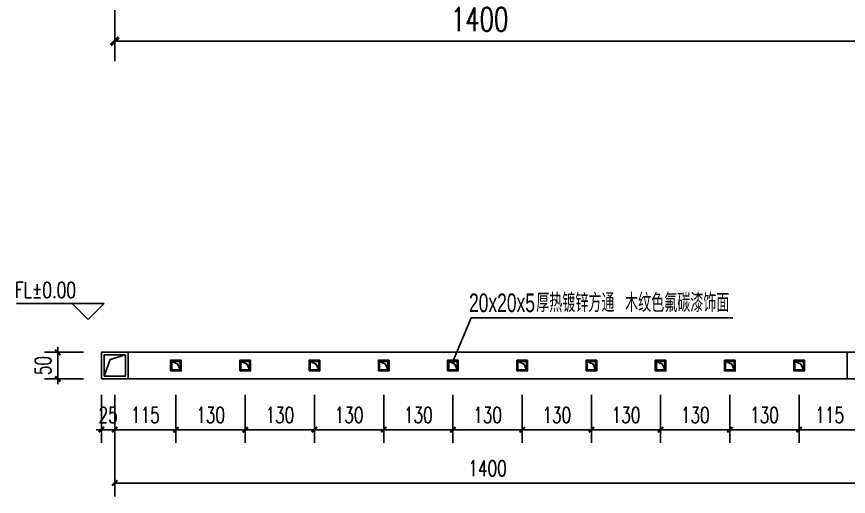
# Model space of a CAD drawing. Extents: x 89279 to 111786, y 534 to 10463.
# Drawn here: x 102950 to 104512, y 5829 to 6730 of the extents above; entities that cross this region are included whole.
import ezdxf

# ---------------------------------------------------------------- set-up
doc = ezdxf.new("R2010")
doc.units = 0
doc.header["$LTSCALE"] = 10
doc.header["$MEASUREMENT"] = 0
for name, color, linetype in [('00-Palm-填充', 8, 'Continuous'), ('00-园建', 4, 'Continuous'), ('DIM_LEAD', 3, 'Continuous'), ('PUB_DIM', 3, 'Continuous'), ('PUB_TEXT', 7, 'Continuous')]:
    doc.layers.add(name, color=color, linetype=linetype)
doc.styles.add('_TCH_DIM', font='SIMPLEX', dxfattribs={"bigfont": 'GBCBIG'})
doc.styles.add('_TCH_DIM_T3', font='SIMPLEX', dxfattribs={"width": 0.705882, "bigfont": 'GBCBIG'})
doc.styles.add('PALMstyle', font='HAIWENRS', dxfattribs={"width": 0.7, "bigfont": 'HZTXT'})
doc.dimstyles.new('_TCH_ARCH&&10', dxfattribs={"dimtxt": 29.75, "dimasz": 10, "dimexe": 25, "dimexo": 30, "dimgap": 12.625, "dimtad": 1, "dimdec": 0, "dimzin": 0, "dimdsep": 46, "dimtxsty": '_TCH_DIM_T3', "dimblk": 'ARCHTICK', "dimcen": 0.09, "dimclrt": 7, "dimazin": 2, "dimtfac": 1, "dimtdec": 0, "dimtix": 1, "dimtmove": 2, "dimatfit": 3, "dimfxl": 0, "dimtolj": 1, "dimtzin": 0, "dimarcsym": 0})
doc.dimstyles.new('_TCH_ARCH&&15', dxfattribs={"dimtxt": 44.625, "dimasz": 15, "dimexe": 37.5, "dimexo": 45, "dimgap": 18.9375, "dimtad": 1, "dimdec": 0, "dimzin": 0, "dimdsep": 46, "dimtxsty": '_TCH_DIM_T3', "dimblk": 'ARCHTICK', "dimcen": 0.09, "dimclrt": 7, "dimazin": 2, "dimtfac": 1, "dimtdec": 0, "dimtix": 1, "dimtmove": 2, "dimatfit": 3, "dimfxl": 0, "dimtolj": 1, "dimtzin": 0, "dimarcsym": 0})

# ---------------------------------------------------------------- blocks, each defined once
blk = doc.blocks.new('_ArchTick')
at = {"color": 0, "linetype": 'ByBlock', "const_width": 0.4}
blk.add_lwpolyline([(-0.5, -0.5), (0.5, 0.5)], dxfattribs=at)
blk = doc.blocks.new('*D61')
at = {"layer": 'Defpoints', "color": 0, "transparency": 16777216}
for p in [(103134.4, 6849.1), (104534.4, 6849.1), (104534.4, 6683.3)]:
    blk.add_point(p, dxfattribs=at)
at = {"layer": 'PUB_DIM', "color": 0, "lineweight": -2, "transparency": 16777216}
for p, q in [((103134.4, 6804.1), (103134.4, 6645.8)), ((104534.4, 6804.1), (104534.4, 6645.8)), ((103134.4, 6683.3), (104534.4, 6683.3))]:
    blk.add_line(p, q, dxfattribs=at)
at = {"layer": 'PUB_DIM', "color": 0, "lineweight": -2, "transparency": 16777216, "xscale": 15, "yscale": 15, "zscale": 15, "rotation": 180}
blk.add_blockref('_ArchTick', (103134.4, 6683.3), dxfattribs=at)
at = {"layer": 'PUB_DIM', "color": 0, "lineweight": -2, "transparency": 16777216, "xscale": 15, "yscale": 15, "zscale": 15}
blk.add_blockref('_ArchTick', (104534.4, 6683.3), dxfattribs=at)
at = {"layer": 'PUB_DIM', "color": 7, "transparency": 16777216, "insert": (103819.4, 6724.6), "char_height": 44.62, "attachment_point": 5, "style": '_TCH_DIM_T3'}
blk.add_mtext('\\A1;1400', dxfattribs=at)
blk = doc.blocks.new('*D63')
at = {"layer": 'Defpoints', "color": 0, "transparency": 16777216}
for p in [(103027.4, 6099.4), (103105.9, 6099.4), (103105.9, 6049.4)]:
    blk.add_point(p, dxfattribs=at)
at = {"layer": 'PUB_DIM', "color": 0, "lineweight": -2, "transparency": 16777216}
for p, q in [((103027.4, 6099.4), (103027.4, 6109.4)), ((103075.9, 6099.4), (103002.4, 6099.4)), ((103027.4, 6049.4), (103027.4, 6099.4)), ((103075.9, 6049.4), (103002.4, 6049.4)), ((103027.4, 6049.4), (103027.4, 6039.4))]:
    blk.add_line(p, q, dxfattribs=at)
at = {"layer": 'PUB_DIM', "color": 0, "lineweight": -2, "transparency": 16777216, "xscale": 10, "yscale": 10, "zscale": 10}
for p, rotation in [((103027.4, 6099.4), 270), ((103027.4, 6049.4), 90)]:
    blk.add_blockref('_ArchTick', p, dxfattribs=dict(at, rotation=rotation))
at = {"layer": 'PUB_DIM', "color": 7, "transparency": 16777216, "insert": (102999.9, 6074.4), "char_height": 29.75, "attachment_point": 5, "rotation": 90, "style": '_TCH_DIM_T3'}
blk.add_mtext('\\A1;50', dxfattribs=at)
blk = doc.blocks.new('*D153')
at = {"layer": 'Defpoints', "color": 0, "transparency": 16777216}
for p in [(103109.4, 6049.4), (103134.4, 6049.4), (103134.4, 5954.1)]:
    blk.add_point(p, dxfattribs=at)
at = {"layer": 'PUB_DIM', "color": 0, "lineweight": -2, "transparency": 16777216}
for p, q in [((103109.4, 6019.4), (103109.4, 5929.1)), ((103134.4, 6019.4), (103134.4, 5929.1)), ((103109.4, 5954.1), (103099.4, 5954.1)), ((103109.4, 5954.1), (103134.4, 5954.1)), ((103134.4, 5954.1), (103144.4, 5954.1))]:
    blk.add_line(p, q, dxfattribs=at)
at = {"layer": 'PUB_DIM', "color": 0, "lineweight": -2, "transparency": 16777216, "xscale": 10, "yscale": 10, "zscale": 10}
blk.add_blockref('_ArchTick', (103109.4, 5954.1), dxfattribs=at)
at = {"layer": 'PUB_DIM', "color": 0, "lineweight": -2, "transparency": 16777216, "xscale": 10, "yscale": 10, "zscale": 10, "rotation": 180}
blk.add_blockref('_ArchTick', (103134.4, 5954.1), dxfattribs=at)
at = {"layer": 'PUB_DIM', "color": 7, "transparency": 16777216, "insert": (103121.9, 5981.6), "char_height": 29.75, "attachment_point": 5, "style": '_TCH_DIM_T3'}
blk.add_mtext('\\A1;25', dxfattribs=at)
blk = doc.blocks.new('*D154')
at = {"layer": 'Defpoints', "color": 0, "transparency": 16777216}
for p in [(103134.4, 6049.4), (103249.4, 6049.4), (103249.4, 5954.1)]:
    blk.add_point(p, dxfattribs=at)
at = {"layer": 'PUB_DIM', "color": 0, "lineweight": -2, "transparency": 16777216}
for p, q in [((103134.4, 6019.4), (103134.4, 5929.1)), ((103249.4, 6019.4), (103249.4, 5929.1)), ((103134.4, 5954.1), (103249.4, 5954.1))]:
    blk.add_line(p, q, dxfattribs=at)
at = {"layer": 'PUB_DIM', "color": 0, "lineweight": -2, "transparency": 16777216, "xscale": 10, "yscale": 10, "zscale": 10, "rotation": 180}
blk.add_blockref('_ArchTick', (103134.4, 5954.1), dxfattribs=at)
at = {"layer": 'PUB_DIM', "color": 0, "lineweight": -2, "transparency": 16777216, "xscale": 10, "yscale": 10, "zscale": 10}
blk.add_blockref('_ArchTick', (103249.4, 5954.1), dxfattribs=at)
at = {"layer": 'PUB_DIM', "color": 7, "transparency": 16777216, "insert": (103191.9, 5981.6), "char_height": 29.75, "attachment_point": 5, "style": '_TCH_DIM_T3'}
blk.add_mtext('\\A1;115', dxfattribs=at)
blk = doc.blocks.new('*D155')
at = {"layer": 'Defpoints', "color": 0, "transparency": 16777216}
for p in [(103249.4, 6049.4), (103379.4, 6049.4), (103379.4, 5954.1)]:
    blk.add_point(p, dxfattribs=at)
at = {"layer": 'PUB_DIM', "color": 0, "lineweight": -2, "transparency": 16777216}
for p, q in [((103249.4, 6019.4), (103249.4, 5929.1)), ((103379.4, 6019.4), (103379.4, 5929.1)), ((103249.4, 5954.1), (103379.4, 5954.1))]:
    blk.add_line(p, q, dxfattribs=at)
at = {"layer": 'PUB_DIM', "color": 0, "lineweight": -2, "transparency": 16777216, "xscale": 10, "yscale": 10, "zscale": 10, "rotation": 180}
blk.add_blockref('_ArchTick', (103249.4, 5954.1), dxfattribs=at)
at = {"layer": 'PUB_DIM', "color": 0, "lineweight": -2, "transparency": 16777216, "xscale": 10, "yscale": 10, "zscale": 10}
blk.add_blockref('_ArchTick', (103379.4, 5954.1), dxfattribs=at)
at = {"layer": 'PUB_DIM', "color": 7, "transparency": 16777216, "insert": (103314.4, 5981.6), "char_height": 29.75, "attachment_point": 5, "style": '_TCH_DIM_T3'}
blk.add_mtext('\\A1;130', dxfattribs=at)
blk = doc.blocks.new('*D156')
at = {"layer": 'Defpoints', "color": 0, "transparency": 16777216}
for p in [(103379.4, 6049.4), (103509.4, 6049.4), (103509.4, 5954.1)]:
    blk.add_point(p, dxfattribs=at)
at = {"layer": 'PUB_DIM', "color": 0, "lineweight": -2, "transparency": 16777216}
for p, q in [((103379.4, 6019.4), (103379.4, 5929.1)), ((103509.4, 6019.4), (103509.4, 5929.1)), ((103379.4, 5954.1), (103509.4, 5954.1))]:
    blk.add_line(p, q, dxfattribs=at)
at = {"layer": 'PUB_DIM', "color": 0, "lineweight": -2, "transparency": 16777216, "xscale": 10, "yscale": 10, "zscale": 10, "rotation": 180}
blk.add_blockref('_ArchTick', (103379.4, 5954.1), dxfattribs=at)
at = {"layer": 'PUB_DIM', "color": 0, "lineweight": -2, "transparency": 16777216, "xscale": 10, "yscale": 10, "zscale": 10}
blk.add_blockref('_ArchTick', (103509.4, 5954.1), dxfattribs=at)
at = {"layer": 'PUB_DIM', "color": 7, "transparency": 16777216, "insert": (103444.4, 5981.6), "char_height": 29.75, "attachment_point": 5, "style": '_TCH_DIM_T3'}
blk.add_mtext('\\A1;130', dxfattribs=at)
blk = doc.blocks.new('*D157')
at = {"layer": 'Defpoints', "color": 0, "transparency": 16777216}
for p in [(103509.4, 6049.4), (103639.4, 6049.4), (103639.4, 5954.1)]:
    blk.add_point(p, dxfattribs=at)
at = {"layer": 'PUB_DIM', "color": 0, "lineweight": -2, "transparency": 16777216}
for p, q in [((103509.4, 6019.4), (103509.4, 5929.1)), ((103639.4, 6019.4), (103639.4, 5929.1)), ((103509.4, 5954.1), (103639.4, 5954.1))]:
    blk.add_line(p, q, dxfattribs=at)
at = {"layer": 'PUB_DIM', "color": 0, "lineweight": -2, "transparency": 16777216, "xscale": 10, "yscale": 10, "zscale": 10, "rotation": 180}
blk.add_blockref('_ArchTick', (103509.4, 5954.1), dxfattribs=at)
at = {"layer": 'PUB_DIM', "color": 0, "lineweight": -2, "transparency": 16777216, "xscale": 10, "yscale": 10, "zscale": 10}
blk.add_blockref('_ArchTick', (103639.4, 5954.1), dxfattribs=at)
at = {"layer": 'PUB_DIM', "color": 7, "transparency": 16777216, "insert": (103574.4, 5981.6), "char_height": 29.75, "attachment_point": 5, "style": '_TCH_DIM_T3'}
blk.add_mtext('\\A1;130', dxfattribs=at)
blk = doc.blocks.new('*D158')
at = {"layer": 'Defpoints', "color": 0, "transparency": 16777216}
for p in [(103639.4, 6049.4), (103769.4, 6049.4), (103769.4, 5954.1)]:
    blk.add_point(p, dxfattribs=at)
at = {"layer": 'PUB_DIM', "color": 0, "lineweight": -2, "transparency": 16777216}
for p, q in [((103639.4, 6019.4), (103639.4, 5929.1)), ((103769.4, 6019.4), (103769.4, 5929.1)), ((103639.4, 5954.1), (103769.4, 5954.1))]:
    blk.add_line(p, q, dxfattribs=at)
at = {"layer": 'PUB_DIM', "color": 0, "lineweight": -2, "transparency": 16777216, "xscale": 10, "yscale": 10, "zscale": 10, "rotation": 180}
blk.add_blockref('_ArchTick', (103639.4, 5954.1), dxfattribs=at)
at = {"layer": 'PUB_DIM', "color": 0, "lineweight": -2, "transparency": 16777216, "xscale": 10, "yscale": 10, "zscale": 10}
blk.add_blockref('_ArchTick', (103769.4, 5954.1), dxfattribs=at)
at = {"layer": 'PUB_DIM', "color": 7, "transparency": 16777216, "insert": (103704.4, 5981.6), "char_height": 29.75, "attachment_point": 5, "style": '_TCH_DIM_T3'}
blk.add_mtext('\\A1;130', dxfattribs=at)
blk = doc.blocks.new('*D159')
at = {"layer": 'Defpoints', "color": 0, "transparency": 16777216}
for p in [(103769.4, 6049.4), (103899.4, 6049.4), (103899.4, 5954.1)]:
    blk.add_point(p, dxfattribs=at)
at = {"layer": 'PUB_DIM', "color": 0, "lineweight": -2, "transparency": 16777216}
for p, q in [((103769.4, 6019.4), (103769.4, 5929.1)), ((103899.4, 6019.4), (103899.4, 5929.1)), ((103769.4, 5954.1), (103899.4, 5954.1))]:
    blk.add_line(p, q, dxfattribs=at)
at = {"layer": 'PUB_DIM', "color": 0, "lineweight": -2, "transparency": 16777216, "xscale": 10, "yscale": 10, "zscale": 10, "rotation": 180}
blk.add_blockref('_ArchTick', (103769.4, 5954.1), dxfattribs=at)
at = {"layer": 'PUB_DIM', "color": 0, "lineweight": -2, "transparency": 16777216, "xscale": 10, "yscale": 10, "zscale": 10}
blk.add_blockref('_ArchTick', (103899.4, 5954.1), dxfattribs=at)
at = {"layer": 'PUB_DIM', "color": 7, "transparency": 16777216, "insert": (103834.4, 5981.6), "char_height": 29.75, "attachment_point": 5, "style": '_TCH_DIM_T3'}
blk.add_mtext('\\A1;130', dxfattribs=at)
blk = doc.blocks.new('*D160')
at = {"layer": 'Defpoints', "color": 0, "transparency": 16777216}
for p in [(103899.4, 6049.4), (104029.4, 6049.4), (104029.4, 5954.1)]:
    blk.add_point(p, dxfattribs=at)
at = {"layer": 'PUB_DIM', "color": 0, "lineweight": -2, "transparency": 16777216}
for p, q in [((103899.4, 6019.4), (103899.4, 5929.1)), ((104029.4, 6019.4), (104029.4, 5929.1)), ((103899.4, 5954.1), (104029.4, 5954.1))]:
    blk.add_line(p, q, dxfattribs=at)
at = {"layer": 'PUB_DIM', "color": 0, "lineweight": -2, "transparency": 16777216, "xscale": 10, "yscale": 10, "zscale": 10, "rotation": 180}
blk.add_blockref('_ArchTick', (103899.4, 5954.1), dxfattribs=at)
at = {"layer": 'PUB_DIM', "color": 0, "lineweight": -2, "transparency": 16777216, "xscale": 10, "yscale": 10, "zscale": 10}
blk.add_blockref('_ArchTick', (104029.4, 5954.1), dxfattribs=at)
at = {"layer": 'PUB_DIM', "color": 7, "transparency": 16777216, "insert": (103964.4, 5981.6), "char_height": 29.75, "attachment_point": 5, "style": '_TCH_DIM_T3'}
blk.add_mtext('\\A1;130', dxfattribs=at)
blk = doc.blocks.new('*D161')
at = {"layer": 'Defpoints', "color": 0, "transparency": 16777216}
for p in [(104029.4, 6049.4), (104159.4, 6049.4), (104159.4, 5954.1)]:
    blk.add_point(p, dxfattribs=at)
at = {"layer": 'PUB_DIM', "color": 0, "lineweight": -2, "transparency": 16777216}
for p, q in [((104029.4, 6019.4), (104029.4, 5929.1)), ((104159.4, 6019.4), (104159.4, 5929.1)), ((104029.4, 5954.1), (104159.4, 5954.1))]:
    blk.add_line(p, q, dxfattribs=at)
at = {"layer": 'PUB_DIM', "color": 0, "lineweight": -2, "transparency": 16777216, "xscale": 10, "yscale": 10, "zscale": 10, "rotation": 180}
blk.add_blockref('_ArchTick', (104029.4, 5954.1), dxfattribs=at)
at = {"layer": 'PUB_DIM', "color": 0, "lineweight": -2, "transparency": 16777216, "xscale": 10, "yscale": 10, "zscale": 10}
blk.add_blockref('_ArchTick', (104159.4, 5954.1), dxfattribs=at)
at = {"layer": 'PUB_DIM', "color": 7, "transparency": 16777216, "insert": (104094.4, 5981.6), "char_height": 29.75, "attachment_point": 5, "style": '_TCH_DIM_T3'}
blk.add_mtext('\\A1;130', dxfattribs=at)
blk = doc.blocks.new('*D162')
at = {"layer": 'Defpoints', "color": 0, "transparency": 16777216}
for p in [(104159.4, 6049.4), (104289.4, 6049.4), (104289.4, 5954.1)]:
    blk.add_point(p, dxfattribs=at)
at = {"layer": 'PUB_DIM', "color": 0, "lineweight": -2, "transparency": 16777216}
for p, q in [((104159.4, 6019.4), (104159.4, 5929.1)), ((104289.4, 6019.4), (104289.4, 5929.1)), ((104159.4, 5954.1), (104289.4, 5954.1))]:
    blk.add_line(p, q, dxfattribs=at)
at = {"layer": 'PUB_DIM', "color": 0, "lineweight": -2, "transparency": 16777216, "xscale": 10, "yscale": 10, "zscale": 10, "rotation": 180}
blk.add_blockref('_ArchTick', (104159.4, 5954.1), dxfattribs=at)
at = {"layer": 'PUB_DIM', "color": 0, "lineweight": -2, "transparency": 16777216, "xscale": 10, "yscale": 10, "zscale": 10}
blk.add_blockref('_ArchTick', (104289.4, 5954.1), dxfattribs=at)
at = {"layer": 'PUB_DIM', "color": 7, "transparency": 16777216, "insert": (104224.4, 5981.6), "char_height": 29.75, "attachment_point": 5, "style": '_TCH_DIM_T3'}
blk.add_mtext('\\A1;130', dxfattribs=at)
blk = doc.blocks.new('*D163')
at = {"layer": 'Defpoints', "color": 0, "transparency": 16777216}
for p in [(104289.4, 6049.4), (104419.4, 6049.4), (104419.4, 5954.1)]:
    blk.add_point(p, dxfattribs=at)
at = {"layer": 'PUB_DIM', "color": 0, "lineweight": -2, "transparency": 16777216}
for p, q in [((104289.4, 6019.4), (104289.4, 5929.1)), ((104419.4, 6019.4), (104419.4, 5929.1)), ((104289.4, 5954.1), (104419.4, 5954.1))]:
    blk.add_line(p, q, dxfattribs=at)
at = {"layer": 'PUB_DIM', "color": 0, "lineweight": -2, "transparency": 16777216, "xscale": 10, "yscale": 10, "zscale": 10, "rotation": 180}
blk.add_blockref('_ArchTick', (104289.4, 5954.1), dxfattribs=at)
at = {"layer": 'PUB_DIM', "color": 0, "lineweight": -2, "transparency": 16777216, "xscale": 10, "yscale": 10, "zscale": 10}
blk.add_blockref('_ArchTick', (104419.4, 5954.1), dxfattribs=at)
at = {"layer": 'PUB_DIM', "color": 7, "transparency": 16777216, "insert": (104354.4, 5981.6), "char_height": 29.75, "attachment_point": 5, "style": '_TCH_DIM_T3'}
blk.add_mtext('\\A1;130', dxfattribs=at)
blk = doc.blocks.new('*D164')
at = {"layer": 'Defpoints', "color": 0, "transparency": 16777216}
for p in [(104419.4, 6049.4), (104534.4, 6049.4), (104534.4, 5954.1)]:
    blk.add_point(p, dxfattribs=at)
at = {"layer": 'PUB_DIM', "color": 0, "lineweight": -2, "transparency": 16777216}
for p, q in [((104419.4, 6019.4), (104419.4, 5929.1)), ((104534.4, 6019.4), (104534.4, 5929.1)), ((104419.4, 5954.1), (104534.4, 5954.1))]:
    blk.add_line(p, q, dxfattribs=at)
at = {"layer": 'PUB_DIM', "color": 0, "lineweight": -2, "transparency": 16777216, "xscale": 10, "yscale": 10, "zscale": 10, "rotation": 180}
blk.add_blockref('_ArchTick', (104419.4, 5954.1), dxfattribs=at)
at = {"layer": 'PUB_DIM', "color": 0, "lineweight": -2, "transparency": 16777216, "xscale": 10, "yscale": 10, "zscale": 10}
blk.add_blockref('_ArchTick', (104534.4, 5954.1), dxfattribs=at)
at = {"layer": 'PUB_DIM', "color": 7, "transparency": 16777216, "insert": (104476.9, 5981.6), "char_height": 29.75, "attachment_point": 5, "style": '_TCH_DIM_T3'}
blk.add_mtext('\\A1;115', dxfattribs=at)
blk = doc.blocks.new('*D177')
at = {"layer": 'Defpoints', "color": 0, "transparency": 16777216}
for p in [(103134.4, 5964.4), (104534.4, 5964.4), (104534.4, 5853.9)]:
    blk.add_point(p, dxfattribs=at)
at = {"layer": 'PUB_DIM', "color": 0, "lineweight": -2, "transparency": 16777216}
for p, q in [((103134.4, 5934.4), (103134.4, 5828.9)), ((104534.4, 5934.4), (104534.4, 5828.9)), ((103134.4, 5853.9), (104534.4, 5853.9))]:
    blk.add_line(p, q, dxfattribs=at)
at = {"layer": 'PUB_DIM', "color": 0, "lineweight": -2, "transparency": 16777216, "xscale": 10, "yscale": 10, "zscale": 10, "rotation": 180}
blk.add_blockref('_ArchTick', (103134.4, 5853.9), dxfattribs=at)
at = {"layer": 'PUB_DIM', "color": 0, "lineweight": -2, "transparency": 16777216, "xscale": 10, "yscale": 10, "zscale": 10}
blk.add_blockref('_ArchTick', (104534.4, 5853.9), dxfattribs=at)
at = {"layer": 'PUB_DIM', "color": 7, "transparency": 16777216, "insert": (103834.4, 5881.4), "char_height": 29.75, "attachment_point": 5, "style": '_TCH_DIM_T3'}
blk.add_mtext('\\A1;1400', dxfattribs=at)

msp = doc.modelspace()

# ---------------------------------------------------------------- linework, layer by layer
at = {"layer": '00-Palm-填充', "linetype": 'ByBlock'}
for points in [[(103154.4, 6094.4), (103125.9, 6086.1), (103114.4, 6054.4)], [(103159.4, 6099.4), (104509.4, 6099.4)], [(103241.4, 6082.4), (103252.9, 6076.9), (103257.4, 6066.4)], [(103371.4, 6082.4), (103382.9, 6076.9), (103387.4, 6066.4)], [(103501.4, 6082.4), (103512.9, 6076.9), (103517.4, 6066.4)], [(103631.4, 6082.4), (103642.9, 6076.9), (103647.4, 6066.4)], [(103761.4, 6082.4), (103772.9, 6076.9), (103777.4, 6066.4)], [(103891.4, 6082.4), (103902.9, 6076.9), (103907.4, 6066.4)], [(104021.4, 6082.4), (104032.9, 6076.9), (104037.4, 6066.4)], [(104151.4, 6082.4), (104162.9, 6076.9), (104167.4, 6066.4)], [(104281.4, 6082.4), (104292.9, 6076.9), (104297.4, 6066.4)], [(104411.4, 6082.4), (104422.9, 6076.9), (104427.4, 6066.4)], [(103159.4, 6049.4), (104509.4, 6049.4)]]:
    msp.add_lwpolyline(points, dxfattribs=at)
at = {"layer": '00-园建'}
for points in [[(103109.4, 6049.4), (103159.4, 6049.4), (103159.4, 6099.4), (103109.4, 6099.4)], [(103114.4, 6054.4), (103154.4, 6054.4), (103154.4, 6094.4), (103114.4, 6094.4)], [(104509.4, 6049.4), (104559.4, 6049.4), (104559.4, 6099.4), (104509.4, 6099.4)], [(103239.4, 6064.4), (103259.4, 6064.4), (103259.4, 6084.4), (103239.4, 6084.4)], [(103241.4, 6066.4), (103257.4, 6066.4), (103257.4, 6082.4), (103241.4, 6082.4)], [(103369.4, 6064.4), (103389.4, 6064.4), (103389.4, 6084.4), (103369.4, 6084.4)], [(103371.4, 6066.4), (103387.4, 6066.4), (103387.4, 6082.4), (103371.4, 6082.4)], [(103499.4, 6064.4), (103519.4, 6064.4), (103519.4, 6084.4), (103499.4, 6084.4)], [(103501.4, 6066.4), (103517.4, 6066.4), (103517.4, 6082.4), (103501.4, 6082.4)], [(103629.4, 6064.4), (103649.4, 6064.4), (103649.4, 6084.4), (103629.4, 6084.4)], [(103631.4, 6066.4), (103647.4, 6066.4), (103647.4, 6082.4), (103631.4, 6082.4)], [(103759.4, 6064.4), (103779.4, 6064.4), (103779.4, 6084.4), (103759.4, 6084.4)], [(103761.4, 6066.4), (103777.4, 6066.4), (103777.4, 6082.4), (103761.4, 6082.4)], [(103889.4, 6064.4), (103909.4, 6064.4), (103909.4, 6084.4), (103889.4, 6084.4)], [(103891.4, 6066.4), (103907.4, 6066.4), (103907.4, 6082.4), (103891.4, 6082.4)], [(104019.4, 6064.4), (104039.4, 6064.4), (104039.4, 6084.4), (104019.4, 6084.4)], [(104021.4, 6066.4), (104037.4, 6066.4), (104037.4, 6082.4), (104021.4, 6082.4)], [(104149.4, 6064.4), (104169.4, 6064.4), (104169.4, 6084.4), (104149.4, 6084.4)], [(104151.4, 6066.4), (104167.4, 6066.4), (104167.4, 6082.4), (104151.4, 6082.4)], [(104279.4, 6064.4), (104299.4, 6064.4), (104299.4, 6084.4), (104279.4, 6084.4)], [(104281.4, 6066.4), (104297.4, 6066.4), (104297.4, 6082.4), (104281.4, 6082.4)], [(104409.4, 6064.4), (104429.4, 6064.4), (104429.4, 6084.4), (104409.4, 6084.4)], [(104411.4, 6066.4), (104427.4, 6066.4), (104427.4, 6082.4), (104411.4, 6082.4)]]:
    msp.add_lwpolyline(points, close=True, dxfattribs=at)
at = {"layer": 'DIM_LEAD'}
for p, q in [((103769.4, 6082.4), (103803.8, 6164.3)), ((103803.8, 6164.3), (104295.1, 6164.3))]:
    msp.add_line(p, q, dxfattribs=at)
at = {"layer": 'DIM_LEAD', "const_width": 4}
msp.add_lwpolyline([(103768.6, 6080.6, 1), (103770.2, 6084.3, 1)], format="xyb", close=True, dxfattribs=at)
at = {"layer": 'PUB_DIM'}
for p, q in [((103114.7, 6191.1), (102950.2, 6191.1)), ((103084.7, 6161.1), (103054.7, 6191.1)), ((103084.7, 6161.1), (103114.7, 6191.1))]:
    msp.add_line(p, q, dxfattribs=at)

# ---------------------------------------------------------------- texts
at = {"layer": 'PUB_TEXT'}
for s, height, style, width, p in [('FL%%P0.00', 29.75, '_TCH_DIM', 0.705882, (102947.2, 6201.6)), ('20x20x5', 35, 'PALMstyle', 0.7, (103799.6, 6174.8)), ('厚热镀锌方通', 35, 'PALMstyle', 0.7, (103925.8, 6174.8)), ('木纹色氟碳漆饰面', 35, 'PALMstyle', 0.7, (104092.6, 6174.8))]:
    msp.add_text(s, height=height, dxfattribs=dict(at, style=style, width=width)).set_placement(p)

# ---------------------------------------------------------------- dimensions: what is measured, and where the dimension line sits
at = {"layer": 'PUB_DIM'}
dim = msp.add_linear_dim(base=(104534.4, 6683.3), p1=(103134.4, 6849.1), p2=(104534.4, 6849.1), angle=0, dimstyle='_TCH_ARCH&&15', dxfattribs=at)
dim.commit()
dim.dimension.update_dxf_attribs({"geometry": '*D61', "text_midpoint": (103819.4, 6724.6), "dimtype": 161})
for p1, p2, distance, picture, middle in [((103105.9, 6049.4), (103105.9, 6099.4), 78.6, '*D63', (102999.9, 6074.4)), ((103109.4, 6049.4), (103134.4, 6049.4), -95.3, '*D153', (103121.9, 5981.6)), ((103134.4, 6049.4), (103249.4, 6049.4), -95.3, '*D154', (103191.9, 5981.6)), ((103249.4, 6049.4), (103379.4, 6049.4), -95.3, '*D155', (103314.4, 5981.6)), ((103379.4, 6049.4), (103509.4, 6049.4), -95.3, '*D156', (103444.4, 5981.6)), ((103509.4, 6049.4), (103639.4, 6049.4), -95.3, '*D157', (103574.4, 5981.6)), ((103639.4, 6049.4), (103769.4, 6049.4), -95.3, '*D158', (103704.4, 5981.6)), ((103769.4, 6049.4), (103899.4, 6049.4), -95.3, '*D159', (103834.4, 5981.6)), ((103899.4, 6049.4), (104029.4, 6049.4), -95.3, '*D160', (103964.4, 5981.6)), ((104029.4, 6049.4), (104159.4, 6049.4), -95.3, '*D161', (104094.4, 5981.6)), ((104159.4, 6049.4), (104289.4, 6049.4), -95.3, '*D162', (104224.4, 5981.6)), ((104289.4, 6049.4), (104419.4, 6049.4), -95.3, '*D163', (104354.4, 5981.6)), ((104419.4, 6049.4), (104534.4, 6049.4), -95.3, '*D164', (104476.9, 5981.6)), ((103134.4, 5964.4), (104534.4, 5964.4), -110.5, '*D177', (103834.4, 5881.4))]:
    dim = msp.add_aligned_dim(p1=p1, p2=p2, distance=distance, dimstyle='_TCH_ARCH&&10', dxfattribs=at)
    dim.commit()
    dim.dimension.update_dxf_attribs({"geometry": picture, "text_midpoint": middle})

doc.saveas('drawing.dxf')
